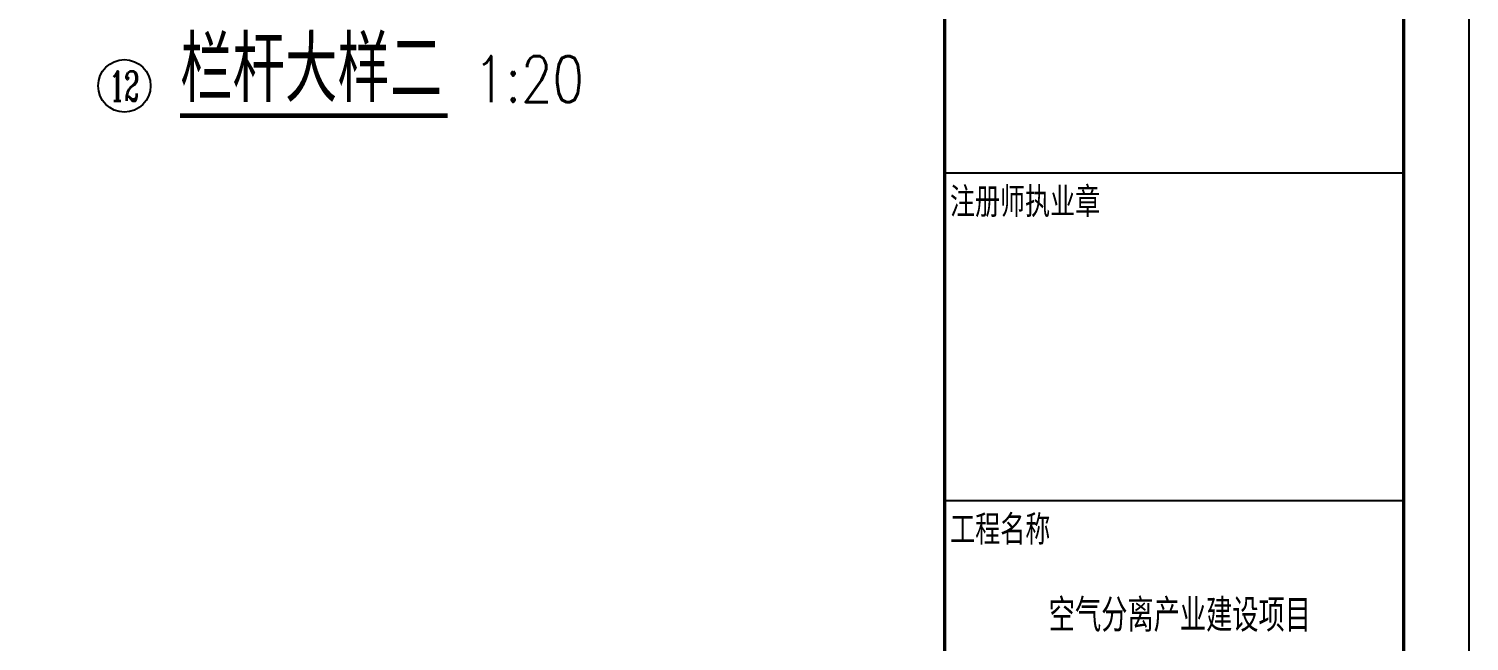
# Model space of a CAD drawing. Extents: x -472319 to -112444, y -516749 to -5704.
# Drawn here: x -249866 to -227895, y -442852 to -433514 of the extents above; entities that cross this region are included whole.
import ezdxf
from ezdxf.enums import TextEntityAlignment as Align

# ---------------------------------------------------------------- set-up
doc = ezdxf.new("R2010")
doc.units = 0
doc.header["$LTSCALE"] = 100
doc.header["$MEASUREMENT"] = 0
for name, color, linetype in [('AXIS', 3, 'Continuous'), ('AXIS_TEXT', 7, 'Continuous'), ('DIM_SYMB', 3, 'Continuous'), ('FRAME', 3, 'Continuous'), ('PUB_TEXT', 7, 'Continuous'), ('填充', 8, 'Continuous')]:
    doc.layers.add(name, color=color, linetype=linetype)
doc.styles.add('_HZTXT', font='txt.shx', dxfattribs={"width": 0.35, "bigfont": 'hztxt.shx'})
doc.styles.add('_TCH_AXIS', font='COMPLEX', dxfattribs={"bigfont": 'GBCBIG'})
doc.styles.add('COMPLEX', font='COMPLEX')
doc.styles.add('FRAME', font='simhei.ttf', dxfattribs={"width": 0.7})

# ---------------------------------------------------------------- blocks, each defined once
blk = doc.blocks.new('_AXISO')
blk.add_circle((0, 0), 0.5)
at = {"layer": 'AXIS_TEXT', "style": 'COMPLEX', "width": 1.041667}
blk.add_attdef('A', text='', height=0.56, dxfattribs=at).set_placement((-0.25, -0.28), (0.25, -0.28), align=Align.FIT)
blk = doc.blocks.new('A$C20674F94')
at = {"layer": 'FRAME'}
for p, q in [((84100, 0), (84100, 59400)), ((76100, 58400), (76100, 1000)), ((83100, 1000), (83100, 58400)), ((83100, 24000), (76100, 24000)), ((83100, 19000), (76100, 19000))]:
    blk.add_line(p, q, dxfattribs=at)
at = {"layer": 'FRAME', "const_width": 50}
for points in [[(2500, 58400), (83100, 58400), (83100, 1000), (2500, 1000), (2500, 58400)], [(76100, 58400), (76100, 1000)]]:
    blk.add_lwpolyline(points, dxfattribs=at)
at = {"layer": 'FRAME', "style": 'FRAME', "width": 0.7}
for s, p in [('注册师执业章', (76180, 23374)), ('工程名称', (76183, 18376))]:
    blk.add_text(s, height=400, dxfattribs=at).set_placement(p)
at = {"layer": 'PUB_TEXT', "style": '_HZTXT', "width": 0.8}
blk.add_text('空气分离产业建设项目', height=500, dxfattribs=at).set_placement((77687, 17006))

msp = doc.modelspace()

# ---------------------------------------------------------------- linework, layer by layer
at = {"layer": 'DIM_SYMB', "const_width": 70}
msp.add_lwpolyline([(-247558.504, -434837.002), (-243478.189, -434837.002)], dxfattribs=at)

# ---------------------------------------------------------------- block references
at = {"layer": 'AXIS'}
ref = msp.add_blockref('_AXISO', (-248408.569, -434384.413), dxfattribs=dict(at, xscale=800, yscale=800, zscale=800))
ref.add_attrib('A', '12', dxfattribs={"layer": 'AXIS_TEXT', "height": 452.5483, "style": '_TCH_AXIS', "width": 0.724138}).set_placement((-248634.843, -434610.687), (-248182.294, -434610.687), align=Align.FIT)
at = {"layer": '填充'}
msp.add_blockref('A$C20674F94', (-311995, -459714.5), dxfattribs=at)

# ---------------------------------------------------------------- texts
at = {"layer": 'PUB_TEXT', "style": '_HZTXT', "width": 0.8}
for s, height, p in [('栏杆大样二', 1000, (-247558.504, -434630.825)), ('1:20', 700, (-243078.189, -434630.825))]:
    msp.add_text(s, height=height, dxfattribs=at).set_placement(p)

doc.saveas('drawing.dxf')
